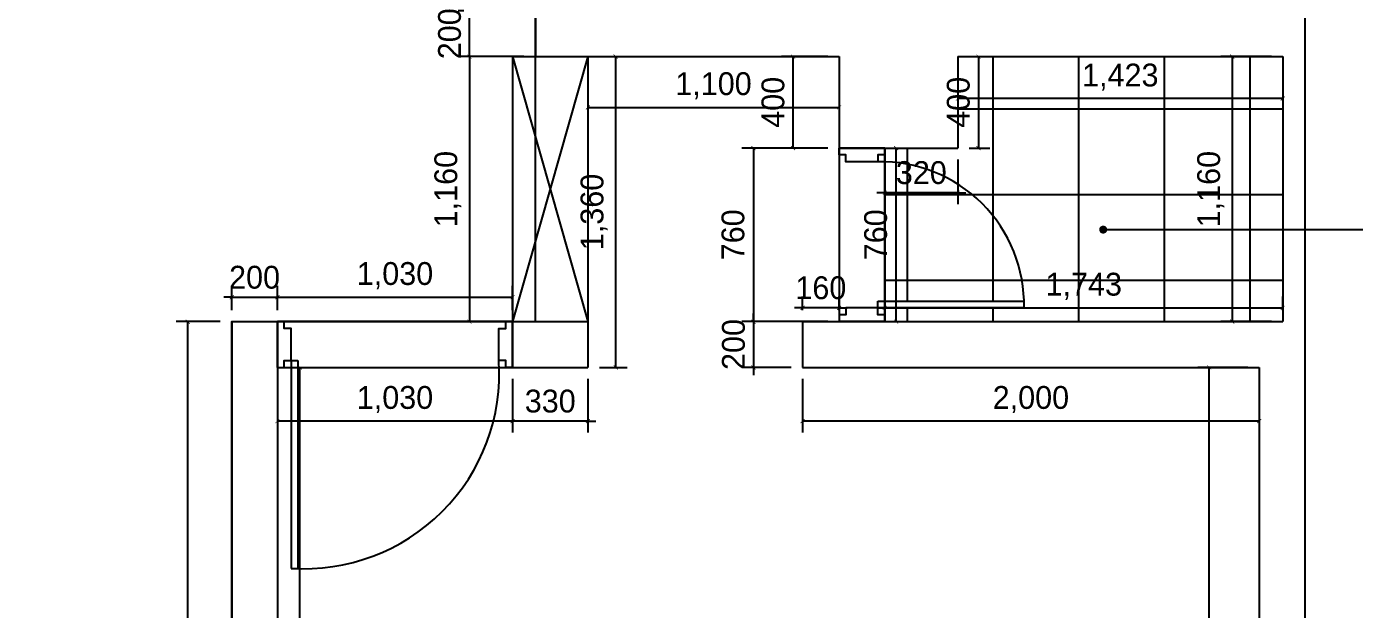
# Model space of a CAD drawing. Header units: inches. Extents: x 4138 to 127072, y -26315 to 43858.
# Drawn here: x 43270 to 49086, y 31873 to 34425 of the extents above; entities that cross this region are included whole.
import ezdxf

# ---------------------------------------------------------------- set-up
doc = ezdxf.new("R2010")
doc.units = ezdxf.units.IN
doc.header["$LTSCALE"] = 50
doc.header["$MEASUREMENT"] = 0
for name, color, linetype in [('02-WAL', 2, 'Continuous'), ('04-WIN', 4, 'Continuous'), ('06-FUR', 6, 'Continuous'), ('07-DIM WAL', 5, 'Continuous'), ('08-HAT', 8, 'Continuous'), ('253', 253, 'Continuous'), ('도면층2', 2, 'Continuous'), ('도면층4', 4, 'Continuous'), ('도면층5', 5, 'Continuous')]:
    doc.layers.add(name, color=color, linetype=linetype)
doc.styles.add('마감재', font='stylu.ttf')
doc.dimstyles.new('벽치수 Copy of DIM-50', dxfattribs={"dimscale": 50, "dimtxt": 2, "dimasz": 0.7, "dimexe": 1, "dimexo": 1, "dimgap": 0.7, "dimtad": 1, "dimdec": 0, "dimzin": 1, "dimdsep": 46, "dimlunit": 6, "dimtxsty": '마감재', "dimblk": 'ARCHTICK', "dimcen": -0.09, "dimclrd": 256, "dimclre": 256, "dimclrt": 3, "dimadec": 0, "dimazin": 0, "dimtfac": 1, "dimtdec": 0, "dimtix": 1, "dimtmove": 2, "dimatfit": 0, "dimldrblk": 'ARCHTICK', "dimfxl": 1, "dimtolj": 1, "dimtzin": 0, "dimarcsym": 0})

# ---------------------------------------------------------------- blocks, each defined once
blk = doc.blocks.new('_ARCHTICK')
at = {"color": 0, "linetype": 'ByBlock', "const_width": 0.075}
blk.add_lwpolyline([(-0.25, -0.25), (0.25, 0.25)], dxfattribs=at)
blk = doc.blocks.new('*D118')
at = {"layer": '07-DIM WAL', "lineweight": -2, "transparency": 16777216}
for p, q in [((44118.9, 33133), (43926.1, 33133)), ((43976.1, 28945), (43976.1, 33133)), ((44118.9, 28945), (43926.1, 28945))]:
    blk.add_line(p, q, dxfattribs=at)
at = {"layer": 'Defpoints', "color": 0, "transparency": 16777216}
for p in [(43976.1, 33133), (44168.9, 33133), (44168.9, 28945)]:
    blk.add_point(p, dxfattribs=at)
at = {"layer": '07-DIM WAL', "lineweight": -2, "transparency": 16777216, "xscale": 35, "yscale": 35, "zscale": 35}
for p, rotation in [((43976.1, 33133), 90), ((43976.1, 28945), 270)]:
    blk.add_blockref('_ARCHTICK', p, dxfattribs=dict(at, rotation=rotation))
at = {"layer": '07-DIM WAL', "color": 3, "transparency": 16777216, "insert": (43882.1, 31039), "char_height": 100, "attachment_point": 5, "rotation": 90, "style": '마감재'}
blk.add_mtext('\\A1;4,188', dxfattribs=at)
blk = doc.blocks.new('*D119')
at = {"layer": '07-DIM WAL', "lineweight": -2, "transparency": 16777216}
for p, q in [((44168.9, 33183), (44168.9, 33289.9)), ((44368.9, 33183), (44368.9, 33289.9)), ((44168.9, 33239.9), (44133.9, 33239.9)), ((44168.9, 33239.9), (44368.9, 33239.9)), ((44368.9, 33239.9), (44403.9, 33239.9))]:
    blk.add_line(p, q, dxfattribs=at)
at = {"layer": 'Defpoints', "color": 0, "transparency": 16777216}
for p in [(44368.9, 33239.9), (44168.9, 33133), (44368.9, 33133)]:
    blk.add_point(p, dxfattribs=at)
at = {"layer": '07-DIM WAL', "lineweight": -2, "transparency": 16777216, "xscale": 35, "yscale": 35, "zscale": 35}
blk.add_blockref('_ARCHTICK', (44168.9, 33239.9), dxfattribs=at)
at = {"layer": '07-DIM WAL', "lineweight": -2, "transparency": 16777216, "xscale": 35, "yscale": 35, "zscale": 35, "rotation": 180}
blk.add_blockref('_ARCHTICK', (44368.9, 33239.9), dxfattribs=at)
at = {"layer": '07-DIM WAL', "color": 3, "transparency": 16777216, "insert": (44268.9, 33326.7), "char_height": 100, "attachment_point": 5, "style": '마감재'}
blk.add_mtext('\\A1;200', dxfattribs=at)
blk = doc.blocks.new('*D120')
at = {"layer": '07-DIM WAL', "lineweight": -2, "transparency": 16777216}
for p, q in [((44368.9, 33183), (44368.9, 33289.9)), ((45398.9, 33183), (45398.9, 33289.9)), ((44368.9, 33239.9), (45398.9, 33239.9))]:
    blk.add_line(p, q, dxfattribs=at)
at = {"layer": 'Defpoints', "color": 0, "transparency": 16777216}
for p in [(45398.9, 33239.9), (44368.9, 33133), (45398.9, 33133)]:
    blk.add_point(p, dxfattribs=at)
at = {"layer": '07-DIM WAL', "lineweight": -2, "transparency": 16777216, "xscale": 35, "yscale": 35, "zscale": 35, "rotation": 180}
blk.add_blockref('_ARCHTICK', (44368.9, 33239.9), dxfattribs=at)
at = {"layer": '07-DIM WAL', "lineweight": -2, "transparency": 16777216, "xscale": 35, "yscale": 35, "zscale": 35}
blk.add_blockref('_ARCHTICK', (45398.9, 33239.9), dxfattribs=at)
at = {"layer": '07-DIM WAL', "color": 3, "transparency": 16777216, "insert": (44883.9, 33334.3), "char_height": 100, "attachment_point": 5, "style": '마감재'}
blk.add_mtext('\\A1;1,030', dxfattribs=at)
blk = doc.blocks.new('*D121')
at = {"layer": '07-DIM WAL', "lineweight": -2, "transparency": 16777216}
for p, q in [((45348.9, 34293), (45160.1, 34293)), ((45210.1, 34293), (45210.1, 33133)), ((45348.9, 33133), (45160.1, 33133))]:
    blk.add_line(p, q, dxfattribs=at)
at = {"layer": 'Defpoints', "color": 0, "transparency": 16777216}
for p in [(45398.9, 34293), (45210.1, 33133), (45398.9, 33133)]:
    blk.add_point(p, dxfattribs=at)
at = {"layer": '07-DIM WAL', "lineweight": -2, "transparency": 16777216, "xscale": 35, "yscale": 35, "zscale": 35}
for p, rotation in [((45210.1, 34293), 90), ((45210.1, 33133), 270)]:
    blk.add_blockref('_ARCHTICK', p, dxfattribs=dict(at, rotation=rotation))
at = {"layer": '07-DIM WAL', "color": 3, "transparency": 16777216, "insert": (45115.7, 33713), "char_height": 100, "attachment_point": 5, "rotation": 90, "style": '마감재'}
blk.add_mtext('\\A1;1,160', dxfattribs=at)
blk = doc.blocks.new('*D122')
at = {"layer": '07-DIM WAL', "lineweight": -2, "transparency": 16777216}
for p, q in [((45448.9, 34493), (45160.1, 34493)), ((45210.1, 34493), (45210.1, 34528)), ((45210.1, 34293), (45210.1, 34493)), ((45448.9, 34293), (45160.1, 34293)), ((45210.1, 34293), (45210.1, 34258))]:
    blk.add_line(p, q, dxfattribs=at)
at = {"layer": 'Defpoints', "color": 0, "transparency": 16777216}
for p in [(45210.1, 34493), (45498.9, 34493), (45498.9, 34293)]:
    blk.add_point(p, dxfattribs=at)
at = {"layer": '07-DIM WAL', "lineweight": -2, "transparency": 16777216, "xscale": 35, "yscale": 35, "zscale": 35}
for p, rotation in [((45210.1, 34493), 270), ((45210.1, 34293), 90)]:
    blk.add_blockref('_ARCHTICK', p, dxfattribs=dict(at, rotation=rotation))
at = {"layer": '07-DIM WAL', "color": 3, "transparency": 16777216, "insert": (45123.3, 34393), "char_height": 100, "attachment_point": 5, "rotation": 90, "style": '마감재'}
blk.add_mtext('\\A1;200', dxfattribs=at)
blk = doc.blocks.new('*D151')
at = {"layer": '07-DIM WAL', "lineweight": -2, "transparency": 16777216}
for p, q in [((48618.9, 32933), (48399.6, 32933)), ((48449.6, 29285), (48449.6, 32933)), ((48618.9, 29285), (48399.6, 29285))]:
    blk.add_line(p, q, dxfattribs=at)
at = {"layer": 'Defpoints', "color": 0, "transparency": 16777216}
for p in [(48449.6, 32933), (48668.9, 32933), (48668.9, 29285)]:
    blk.add_point(p, dxfattribs=at)
at = {"layer": '07-DIM WAL', "lineweight": -2, "transparency": 16777216, "xscale": 35, "yscale": 35, "zscale": 35}
for p, rotation in [((48449.6, 32933), 90), ((48449.6, 29285), 270)]:
    blk.add_blockref('_ARCHTICK', p, dxfattribs=dict(at, rotation=rotation))
at = {"layer": '07-DIM WAL', "color": 3, "transparency": 16777216, "insert": (48355.6, 31109), "char_height": 100, "attachment_point": 5, "rotation": 90, "style": '마감재'}
blk.add_mtext('\\A1;3,648', dxfattribs=at)
blk = doc.blocks.new('*D152')
at = {"layer": '07-DIM WAL', "lineweight": -2, "transparency": 16777216}
for p, q in [((46668.9, 32883), (46668.9, 32647.6)), ((48668.9, 32883), (48668.9, 32647.6)), ((48668.9, 32697.6), (46668.9, 32697.6))]:
    blk.add_line(p, q, dxfattribs=at)
at = {"layer": 'Defpoints', "color": 0, "transparency": 16777216}
for p in [(46668.9, 32933), (48668.9, 32933), (46668.9, 32697.6)]:
    blk.add_point(p, dxfattribs=at)
at = {"layer": '07-DIM WAL', "lineweight": -2, "transparency": 16777216, "xscale": 35, "yscale": 35, "zscale": 35, "rotation": 180}
blk.add_blockref('_ARCHTICK', (46668.9, 32697.6), dxfattribs=at)
at = {"layer": '07-DIM WAL', "lineweight": -2, "transparency": 16777216, "xscale": 35, "yscale": 35, "zscale": 35}
blk.add_blockref('_ARCHTICK', (48668.9, 32697.6), dxfattribs=at)
at = {"layer": '07-DIM WAL', "color": 3, "transparency": 16777216, "insert": (47668.9, 32791.9), "char_height": 100, "attachment_point": 5, "style": '마감재'}
blk.add_mtext('\\A1;2,000', dxfattribs=at)
blk = doc.blocks.new('*D153')
at = {"layer": '07-DIM WAL', "lineweight": -2, "transparency": 16777216}
for p, q in [((46453.5, 33133), (46453.5, 33168)), ((46618.9, 33133), (46403.5, 33133)), ((46453.5, 33133), (46453.5, 32933)), ((46618.9, 32933), (46403.5, 32933)), ((46453.5, 32933), (46453.5, 32898))]:
    blk.add_line(p, q, dxfattribs=at)
at = {"layer": 'Defpoints', "color": 0, "transparency": 16777216}
for p in [(46668.9, 33133), (46453.5, 32933), (46668.9, 32933)]:
    blk.add_point(p, dxfattribs=at)
at = {"layer": '07-DIM WAL', "lineweight": -2, "transparency": 16777216, "xscale": 35, "yscale": 35, "zscale": 35}
for p, rotation in [((46453.5, 33133), 270), ((46453.5, 32933), 90)]:
    blk.add_blockref('_ARCHTICK', p, dxfattribs=dict(at, rotation=rotation))
at = {"layer": '07-DIM WAL', "color": 3, "transparency": 16777216, "insert": (46366.7, 33033), "char_height": 100, "attachment_point": 5, "rotation": 90, "style": '마감재'}
blk.add_mtext('\\A1;200', dxfattribs=at)
blk = doc.blocks.new('*D154')
at = {"layer": '07-DIM WAL', "lineweight": -2, "transparency": 16777216}
for p, q in [((46668.9, 33183), (46668.9, 33243.4)), ((46828.9, 33183), (46828.9, 33243.4)), ((46668.9, 33193.4), (46633.9, 33193.4)), ((46828.9, 33193.4), (46668.9, 33193.4)), ((46828.9, 33193.4), (46863.9, 33193.4))]:
    blk.add_line(p, q, dxfattribs=at)
at = {"layer": 'Defpoints', "color": 0, "transparency": 16777216}
for p in [(46668.9, 33193.4), (46668.9, 33133), (46828.9, 33133)]:
    blk.add_point(p, dxfattribs=at)
at = {"layer": '07-DIM WAL', "lineweight": -2, "transparency": 16777216, "xscale": 35, "yscale": 35, "zscale": 35}
blk.add_blockref('_ARCHTICK', (46668.9, 33193.4), dxfattribs=at)
at = {"layer": '07-DIM WAL', "lineweight": -2, "transparency": 16777216, "xscale": 35, "yscale": 35, "zscale": 35, "rotation": 180}
blk.add_blockref('_ARCHTICK', (46828.9, 33193.4), dxfattribs=at)
at = {"layer": '07-DIM WAL', "color": 3, "transparency": 16777216, "insert": (46748.9, 33280.7), "char_height": 100, "attachment_point": 5, "style": '마감재'}
blk.add_mtext('\\A1;160', dxfattribs=at)
blk = doc.blocks.new('*D155')
at = {"layer": '07-DIM WAL', "lineweight": -2, "transparency": 16777216}
for p, q in [((47028.9, 33183), (47028.9, 33243.6)), ((48771.9, 33183), (48771.9, 33243.6)), ((47028.9, 33193.6), (48771.9, 33193.6))]:
    blk.add_line(p, q, dxfattribs=at)
at = {"layer": 'Defpoints', "color": 0, "transparency": 16777216}
for p in [(48771.9, 33193.6), (47028.9, 33133), (48771.9, 33133)]:
    blk.add_point(p, dxfattribs=at)
at = {"layer": '07-DIM WAL', "lineweight": -2, "transparency": 16777216, "xscale": 35, "yscale": 35, "zscale": 35, "rotation": 180}
blk.add_blockref('_ARCHTICK', (47028.9, 33193.6), dxfattribs=at)
at = {"layer": '07-DIM WAL', "lineweight": -2, "transparency": 16777216, "xscale": 35, "yscale": 35, "zscale": 35}
blk.add_blockref('_ARCHTICK', (48771.9, 33193.6), dxfattribs=at)
at = {"layer": '07-DIM WAL', "color": 3, "transparency": 16777216, "insert": (47900.4, 33287.6), "char_height": 100, "attachment_point": 5, "style": '마감재'}
blk.add_mtext('\\A1;1,743', dxfattribs=at)
blk = doc.blocks.new('*D156')
at = {"layer": '07-DIM WAL', "lineweight": -2, "transparency": 16777216}
for p, q in [((48721.9, 34293), (48500.9, 34293)), ((48550.9, 34293), (48550.9, 33133)), ((48721.9, 33133), (48500.9, 33133))]:
    blk.add_line(p, q, dxfattribs=at)
at = {"layer": 'Defpoints', "color": 0, "transparency": 16777216}
for p in [(48771.9, 34293), (48550.9, 33133), (48771.9, 33133)]:
    blk.add_point(p, dxfattribs=at)
at = {"layer": '07-DIM WAL', "lineweight": -2, "transparency": 16777216, "xscale": 35, "yscale": 35, "zscale": 35}
for p, rotation in [((48550.9, 34293), 90), ((48550.9, 33133), 270)]:
    blk.add_blockref('_ARCHTICK', p, dxfattribs=dict(at, rotation=rotation))
at = {"layer": '07-DIM WAL', "color": 3, "transparency": 16777216, "insert": (48456.5, 33713), "char_height": 100, "attachment_point": 5, "rotation": 90, "style": '마감재'}
blk.add_mtext('\\A1;1,160', dxfattribs=at)
blk = doc.blocks.new('*D157')
at = {"layer": '07-DIM WAL', "lineweight": -2, "transparency": 16777216}
for p, q in [((47348.9, 34243), (47348.9, 34059.1)), ((48771.9, 34243), (48771.9, 34059.1)), ((48771.9, 34109.1), (47348.9, 34109.1))]:
    blk.add_line(p, q, dxfattribs=at)
at = {"layer": 'Defpoints', "color": 0, "transparency": 16777216}
for p in [(47348.9, 34293), (48771.9, 34293), (47348.9, 34109.1)]:
    blk.add_point(p, dxfattribs=at)
at = {"layer": '07-DIM WAL', "lineweight": -2, "transparency": 16777216, "xscale": 35, "yscale": 35, "zscale": 35, "rotation": 180}
blk.add_blockref('_ARCHTICK', (47348.9, 34109.1), dxfattribs=at)
at = {"layer": '07-DIM WAL', "lineweight": -2, "transparency": 16777216, "xscale": 35, "yscale": 35, "zscale": 35}
blk.add_blockref('_ARCHTICK', (48771.9, 34109.1), dxfattribs=at)
at = {"layer": '07-DIM WAL', "color": 3, "transparency": 16777216, "insert": (48060.4, 34203.1), "char_height": 100, "attachment_point": 5, "style": '마감재'}
blk.add_mtext('\\A1;1,423', dxfattribs=at)
blk = doc.blocks.new('*D158')
at = {"layer": '07-DIM WAL', "lineweight": -2, "transparency": 16777216}
for p, q in [((47398.9, 34293), (47489, 34293)), ((47439, 34293), (47439, 33893)), ((47398.9, 33893), (47489, 33893))]:
    blk.add_line(p, q, dxfattribs=at)
at = {"layer": 'Defpoints', "color": 0, "transparency": 16777216}
for p in [(47348.9, 34293), (47348.9, 33893), (47439, 33893)]:
    blk.add_point(p, dxfattribs=at)
at = {"layer": '07-DIM WAL', "lineweight": -2, "transparency": 16777216, "xscale": 35, "yscale": 35, "zscale": 35}
for p, rotation in [((47439, 34293), 90), ((47439, 33893), 270)]:
    blk.add_blockref('_ARCHTICK', p, dxfattribs=dict(at, rotation=rotation))
at = {"layer": '07-DIM WAL', "color": 3, "transparency": 16777216, "insert": (47351.4, 34093), "char_height": 100, "attachment_point": 5, "rotation": 90, "style": '마감재'}
blk.add_mtext('\\A1;400', dxfattribs=at)
blk = doc.blocks.new('*D159')
at = {"layer": '07-DIM WAL', "lineweight": -2, "transparency": 16777216}
for p, q in [((47028.9, 33843), (47028.9, 33647.5)), ((47348.9, 33843), (47348.9, 33647.5)), ((47028.9, 33697.5), (46993.9, 33697.5)), ((47348.9, 33697.5), (47028.9, 33697.5)), ((47348.9, 33697.5), (47383.9, 33697.5))]:
    blk.add_line(p, q, dxfattribs=at)
at = {"layer": 'Defpoints', "color": 0, "transparency": 16777216}
for p in [(47028.9, 33893), (47348.9, 33893), (47028.9, 33697.5)]:
    blk.add_point(p, dxfattribs=at)
at = {"layer": '07-DIM WAL', "lineweight": -2, "transparency": 16777216, "xscale": 35, "yscale": 35, "zscale": 35}
blk.add_blockref('_ARCHTICK', (47028.9, 33697.5), dxfattribs=at)
at = {"layer": '07-DIM WAL', "lineweight": -2, "transparency": 16777216, "xscale": 35, "yscale": 35, "zscale": 35, "rotation": 180}
blk.add_blockref('_ARCHTICK', (47348.9, 33697.5), dxfattribs=at)
at = {"layer": '07-DIM WAL', "color": 3, "transparency": 16777216, "insert": (47188.9, 33784.7), "char_height": 100, "attachment_point": 5, "style": '마감재'}
blk.add_mtext('\\A1;320', dxfattribs=at)
blk = doc.blocks.new('*D160')
at = {"layer": '07-DIM WAL', "lineweight": -2, "transparency": 16777216}
for p, q in [((47078.4, 33133), (47078.4, 33893)), ((47078.9, 33893), (47128.4, 33893)), ((47078.9, 33133), (47128.4, 33133))]:
    blk.add_line(p, q, dxfattribs=at)
at = {"layer": 'Defpoints', "color": 0, "transparency": 16777216}
for p in [(47028.9, 33893), (47078.4, 33893), (47028.9, 33133)]:
    blk.add_point(p, dxfattribs=at)
at = {"layer": '07-DIM WAL', "lineweight": -2, "transparency": 16777216, "xscale": 35, "yscale": 35, "zscale": 35}
for p, rotation in [((47078.4, 33893), 90), ((47078.4, 33133), 270)]:
    blk.add_blockref('_ARCHTICK', p, dxfattribs=dict(at, rotation=rotation))
at = {"layer": '07-DIM WAL', "color": 3, "transparency": 16777216, "insert": (46989.4, 33513), "char_height": 100, "attachment_point": 5, "rotation": 90, "style": '마감재'}
blk.add_mtext('\\A1;760', dxfattribs=at)
blk = doc.blocks.new('*D161')
at = {"layer": '07-DIM WAL', "lineweight": -2, "transparency": 16777216}
for p, q in [((46778.9, 34293), (46577.3, 34293)), ((46627.3, 33893), (46627.3, 34293)), ((46778.9, 33893), (46577.3, 33893))]:
    blk.add_line(p, q, dxfattribs=at)
at = {"layer": 'Defpoints', "color": 0, "transparency": 16777216}
for p in [(46627.3, 34293), (46828.9, 34293), (46828.9, 33893)]:
    blk.add_point(p, dxfattribs=at)
at = {"layer": '07-DIM WAL', "lineweight": -2, "transparency": 16777216, "xscale": 35, "yscale": 35, "zscale": 35}
for p, rotation in [((46627.3, 34293), 90), ((46627.3, 33893), 270)]:
    blk.add_blockref('_ARCHTICK', p, dxfattribs=dict(at, rotation=rotation))
at = {"layer": '07-DIM WAL', "color": 3, "transparency": 16777216, "insert": (46539.7, 34093), "char_height": 100, "attachment_point": 5, "rotation": 90, "style": '마감재'}
blk.add_mtext('\\A1;400', dxfattribs=at)
blk = doc.blocks.new('*D162')
at = {"layer": '07-DIM WAL', "lineweight": -2, "transparency": 16777216}
for p, q in [((46778.9, 33893), (46403.5, 33893)), ((46453.5, 33893), (46453.5, 33133)), ((46778.9, 33133), (46403.5, 33133))]:
    blk.add_line(p, q, dxfattribs=at)
at = {"layer": 'Defpoints', "color": 0, "transparency": 16777216}
for p in [(46828.9, 33893), (46453.5, 33133), (46828.9, 33133)]:
    blk.add_point(p, dxfattribs=at)
at = {"layer": '07-DIM WAL', "lineweight": -2, "transparency": 16777216, "xscale": 35, "yscale": 35, "zscale": 35}
for p, rotation in [((46453.5, 33893), 90), ((46453.5, 33133), 270)]:
    blk.add_blockref('_ARCHTICK', p, dxfattribs=dict(at, rotation=rotation))
at = {"layer": '07-DIM WAL', "color": 3, "transparency": 16777216, "insert": (46364.5, 33513), "char_height": 100, "attachment_point": 5, "rotation": 90, "style": '마감재'}
blk.add_mtext('\\A1;760', dxfattribs=at)
blk = doc.blocks.new('*D163')
at = {"layer": '07-DIM WAL', "lineweight": -2, "transparency": 16777216}
for p, q in [((45728.9, 34243), (45728.9, 34021)), ((46828.9, 34243), (46828.9, 34021)), ((45728.9, 34071), (46828.9, 34071))]:
    blk.add_line(p, q, dxfattribs=at)
at = {"layer": 'Defpoints', "color": 0, "transparency": 16777216}
for p in [(45728.9, 34293), (46828.9, 34293), (46828.9, 34071)]:
    blk.add_point(p, dxfattribs=at)
at = {"layer": '07-DIM WAL', "lineweight": -2, "transparency": 16777216, "xscale": 35, "yscale": 35, "zscale": 35, "rotation": 180}
blk.add_blockref('_ARCHTICK', (45728.9, 34071), dxfattribs=at)
at = {"layer": '07-DIM WAL', "lineweight": -2, "transparency": 16777216, "xscale": 35, "yscale": 35, "zscale": 35}
blk.add_blockref('_ARCHTICK', (46828.9, 34071), dxfattribs=at)
at = {"layer": '07-DIM WAL', "color": 3, "transparency": 16777216, "insert": (46278.9, 34165.4), "char_height": 100, "attachment_point": 5, "style": '마감재'}
blk.add_mtext('\\A1;1,100', dxfattribs=at)
blk = doc.blocks.new('*D164')
at = {"layer": '07-DIM WAL', "lineweight": -2, "transparency": 16777216}
for p, q in [((45778.9, 34293), (45900.4, 34293)), ((45850.4, 32933), (45850.4, 34293)), ((45778.9, 32933), (45900.4, 32933))]:
    blk.add_line(p, q, dxfattribs=at)
at = {"layer": 'Defpoints', "color": 0, "transparency": 16777216}
for p in [(45728.9, 34293), (45850.4, 34293), (45728.9, 32933)]:
    blk.add_point(p, dxfattribs=at)
at = {"layer": '07-DIM WAL', "lineweight": -2, "transparency": 16777216, "xscale": 35, "yscale": 35, "zscale": 35}
for p, rotation in [((45850.4, 34293), 90), ((45850.4, 32933), 270)]:
    blk.add_blockref('_ARCHTICK', p, dxfattribs=dict(at, rotation=rotation))
at = {"layer": '07-DIM WAL', "color": 3, "transparency": 16777216, "insert": (45756, 33613), "char_height": 100, "attachment_point": 5, "rotation": 90, "style": '마감재'}
blk.add_mtext('\\A1;1,360', dxfattribs=at)
blk = doc.blocks.new('*D165')
at = {"layer": '07-DIM WAL', "lineweight": -2, "transparency": 16777216}
for p, q in [((45398.9, 32883), (45398.9, 32647.6)), ((45728.9, 32883), (45728.9, 32647.6)), ((45398.9, 32697.6), (45363.9, 32697.6)), ((45728.9, 32697.6), (45398.9, 32697.6)), ((45728.9, 32697.6), (45763.9, 32697.6))]:
    blk.add_line(p, q, dxfattribs=at)
at = {"layer": 'Defpoints', "color": 0, "transparency": 16777216}
for p in [(45398.9, 32933), (45728.9, 32933), (45398.9, 32697.6)]:
    blk.add_point(p, dxfattribs=at)
at = {"layer": '07-DIM WAL', "lineweight": -2, "transparency": 16777216, "xscale": 35, "yscale": 35, "zscale": 35}
blk.add_blockref('_ARCHTICK', (45398.9, 32697.6), dxfattribs=at)
at = {"layer": '07-DIM WAL', "lineweight": -2, "transparency": 16777216, "xscale": 35, "yscale": 35, "zscale": 35, "rotation": 180}
blk.add_blockref('_ARCHTICK', (45728.9, 32697.6), dxfattribs=at)
at = {"layer": '07-DIM WAL', "color": 3, "transparency": 16777216, "insert": (45563.9, 32784.7), "char_height": 100, "attachment_point": 5, "style": '마감재'}
blk.add_mtext('\\A1;330', dxfattribs=at)
blk = doc.blocks.new('*D166')
at = {"layer": '07-DIM WAL', "lineweight": -2, "transparency": 16777216}
for p, q in [((44368.9, 32883), (44368.9, 32647.6)), ((45398.9, 32883), (45398.9, 32647.6)), ((45398.9, 32697.6), (44368.9, 32697.6))]:
    blk.add_line(p, q, dxfattribs=at)
at = {"layer": 'Defpoints', "color": 0, "transparency": 16777216}
for p in [(44368.9, 32933), (45398.9, 32933), (44368.9, 32697.6)]:
    blk.add_point(p, dxfattribs=at)
at = {"layer": '07-DIM WAL', "lineweight": -2, "transparency": 16777216, "xscale": 35, "yscale": 35, "zscale": 35, "rotation": 180}
blk.add_blockref('_ARCHTICK', (44368.9, 32697.6), dxfattribs=at)
at = {"layer": '07-DIM WAL', "lineweight": -2, "transparency": 16777216, "xscale": 35, "yscale": 35, "zscale": 35}
blk.add_blockref('_ARCHTICK', (45398.9, 32697.6), dxfattribs=at)
at = {"layer": '07-DIM WAL', "color": 3, "transparency": 16777216, "insert": (44883.9, 32791.9), "char_height": 100, "attachment_point": 5, "style": '마감재'}
blk.add_mtext('\\A1;1,030', dxfattribs=at)
blk = doc.blocks.new('*D167')
at = {"layer": '07-DIM WAL', "lineweight": -2, "transparency": 16777216}
for p, q in [((44418.9, 32933), (44516.7, 32933)), ((44466.7, 29285), (44466.7, 32933)), ((44418.9, 29285), (44516.7, 29285))]:
    blk.add_line(p, q, dxfattribs=at)
at = {"layer": 'Defpoints', "color": 0, "transparency": 16777216}
for p in [(44368.9, 32933), (44466.7, 32933), (44368.9, 29285)]:
    blk.add_point(p, dxfattribs=at)
at = {"layer": '07-DIM WAL', "lineweight": -2, "transparency": 16777216, "xscale": 35, "yscale": 35, "zscale": 35}
for p, rotation in [((44466.7, 32933), 90), ((44466.7, 29285), 270)]:
    blk.add_blockref('_ARCHTICK', p, dxfattribs=dict(at, rotation=rotation))
at = {"layer": '07-DIM WAL', "color": 3, "transparency": 16777216, "insert": (44372.7, 31109), "char_height": 100, "attachment_point": 5, "rotation": 90, "style": '마감재'}
blk.add_mtext('\\A1;3,648', dxfattribs=at)

msp = doc.modelspace()

# ---------------------------------------------------------------- hatches: boundary and pattern name
at = {"layer": '08-HAT'}
h = msp.add_hatch(dxfattribs=at)
h.set_pattern_fill('NET', color=256, scale=3000, angle=-90)
h.set_pattern_definition([(270, (35878.4, 82064.54), (375, -7e-14), []), (360, (35878.4, 82064.54), (9e-14, 375), [])])
h.paths.add_polyline_path([(48771.9, 33133), (48771.9, 34293), (47348.9, 34293), (47348.9, 33893), (47028.9, 33893), (47028.9, 33863), (47028.9, 33832.9, -0.398654), (47638.8, 33223), (47639.4, 33223), (47639.4, 33193), (47028.9, 33193), (47028.9, 33133)])
h.paths.add_polyline_path([(47638.8, 33223, 0.398654), (47028.9, 33832.9), (47028.9, 33223)], flags=17)

# ---------------------------------------------------------------- linework, layer by layer
at = {"layer": '02-WAL'}
for p, q in [((48868.9, 39173), (48868.9, 27045)), ((45498.9, 37243), (45498.9, 34293)), ((45498.9, 34293), (46828.9, 34293)), ((46828.9, 34293), (46828.9, 33133)), ((47348.9, 34293), (47348.9, 33893)), ((47348.9, 34293), (48771.9, 34293)), ((48771.9, 34293), (48771.9, 33133)), ((46828.9, 33893), (47028.9, 33893)), ((47028.9, 33893), (47028.9, 33133)), ((47028.9, 33893), (47348.9, 33893)), ((44168.9, 33133), (44168.9, 27245)), ((44168.9, 33133), (45728.9, 33133)), ((44368.9, 33133), (44368.9, 29285)), ((45398.9, 33133), (45398.9, 32933)), ((45728.9, 33133), (45728.9, 32933)), ((46668.9, 33133), (46828.9, 33133)), ((46668.9, 33133), (46668.9, 32933)), ((46828.9, 33133), (47028.9, 33133)), ((47028.9, 33133), (48771.9, 33133)), ((44368.9, 32933), (45728.9, 32933)), ((46668.9, 32933), (48668.9, 32933)), ((48668.9, 32933), (48668.9, 29285))]:
    msp.add_line(p, q, dxfattribs=at)
at = {"layer": '04-WIN'}
msp.add_line((47638.9, 33193), (46998.9, 33193), dxfattribs=at)
at = {"layer": '06-FUR'}
for p, q in [((45398.9, 34293), (45398.9, 33133)), ((45728.9, 34293), (45398.9, 33133)), ((45398.9, 34293), (45728.9, 33133)), ((45398.9, 34293), (45728.9, 34293)), ((45728.9, 34293), (45728.9, 33133))]:
    msp.add_line(p, q, dxfattribs=at)
at = {"layer": '07-DIM WAL'}
msp.add_lwpolyline([(45498.9, 37243), (41738.9, 37243), (41738.9, 34263), (37701.9, 34263), (37701.9, 32668), (38961.9, 32668), (38961.9, 27245), (44168.9, 27245), (44168.9, 33133), (45498.9, 33133), (45498.9, 37243)], dxfattribs=at)
at = {"layer": '도면층2'}
for p, q in [((47028.9, 33893), (46828.9, 33893)), ((44368.9, 32933), (44368.9, 33133)), ((45398.9, 32933), (45398.9, 33133)), ((47028.9, 33133), (46828.9, 33133))]:
    msp.add_line(p, q, dxfattribs=at)
at = {"layer": '도면층4'}
for p, q in [((46828.9, 33893), (46828.9, 33133)), ((47028.9, 33893), (46828.9, 33893)), ((47028.9, 33133), (47028.9, 33893)), ((46998.9, 33223), (47638.9, 33223)), ((46998.9, 33193), (46998.9, 33223)), ((47639.4, 33193), (47639.4, 33223)), ((46998.9, 33193), (47639.4, 33193)), ((45398.9, 33133), (44368.9, 33133)), ((44368.9, 33133), (44368.9, 32933)), ((44368.9, 32933), (44368.9, 33133)), ((45398.9, 32933), (45398.9, 33133)), ((46828.9, 33133), (47028.9, 33133)), ((47028.9, 33133), (46828.9, 33133)), ((44368.9, 32933), (45398.9, 32933)), ((44428.9, 32963), (44428.9, 32053)), ((44428.9, 32963), (44458.9, 32963)), ((44458.9, 32963), (44458.9, 32053.5)), ((44428.9, 32053), (44458.9, 32053))]:
    msp.add_line(p, q, dxfattribs=at)
for points in [[(47028.9, 33893), (47028.9, 33863), (46998.9, 33863), (46998.9, 33833), (46858.9, 33833), (46858.9, 33863), (46828.9, 33863), (46828.9, 33893), (47028.9, 33893)], [(47028.9, 33133), (47028.9, 33163), (46998.9, 33163), (46998.9, 33193), (46858.9, 33193), (46858.9, 33163), (46828.9, 33163), (46828.9, 33133), (47028.9, 33133)], [(44368.9, 32933), (44398.9, 32933), (44398.9, 32963), (44428.9, 32963), (44428.9, 33103), (44398.9, 33103), (44398.9, 33133), (44368.9, 33133), (44368.9, 32933)], [(45398.9, 32933), (45368.9, 32933), (45368.9, 32963), (45338.9, 32963), (45338.9, 33103), (45368.9, 33103), (45368.9, 33133), (45398.9, 33133), (45398.9, 32933)]]:
    msp.add_lwpolyline(points, dxfattribs=at)
at = {"layer": '도면층5'}
for centre, radius, start, end in [((47012.2, 33206.2), 626.9, 358.788, 91.212), ((44486.8, 32905.6), 854, 266.1116, 3.8534)]:
    msp.add_arc(centre, radius, start, end, dxfattribs=at)

# ---------------------------------------------------------------- dimensions: what is measured, and where the dimension line sits
at = {"layer": '07-DIM WAL'}
for base, p1, p2, picture, middle in [((45210.1, 34493), (45498.9, 34293), (45498.9, 34493), '*D122', (45123.3, 34393)), ((45210.1, 33133), (45398.9, 34293), (45398.9, 33133), '*D121', (45115.7, 33713)), ((45850.4, 34293), (45728.9, 32933), (45728.9, 34293), '*D164', (45756, 33613)), ((46627.3, 34293), (46828.9, 33893), (46828.9, 34293), '*D161', (46539.7, 34093)), ((47439, 33893), (47348.9, 34293), (47348.9, 33893), '*D158', (47351.4, 34093)), ((48550.9, 33133), (48771.9, 34293), (48771.9, 33133), '*D156', (48456.5, 33713)), ((46453.5, 33133), (46828.9, 33893), (46828.9, 33133), '*D162', (46364.5, 33513)), ((47078.4, 33893), (47028.9, 33133), (47028.9, 33893), '*D160', (46989.4, 33513)), ((46453.5, 32933), (46668.9, 33133), (46668.9, 32933), '*D153', (46366.7, 33033)), ((43976.1, 33133), (44168.9, 28945), (44168.9, 33133), '*D118', (43882.1, 31039)), ((44466.7, 32933), (44368.9, 29285), (44368.9, 32933), '*D167', (44372.7, 31109)), ((48449.6, 32933), (48668.9, 29285), (48668.9, 32933), '*D151', (48355.6, 31109))]:
    dim = msp.add_linear_dim(base=base, p1=p1, p2=p2, angle=270, dimstyle='벽치수 Copy of DIM-50', dxfattribs=at)
    dim.commit()
    dim.dimension.update_dxf_attribs({"geometry": picture, "text_midpoint": middle})
for base, p1, p2, picture, middle in [((46828.9, 34071), (45728.9, 34293), (46828.9, 34293), '*D163', (46278.9, 34165.4)), ((47348.9, 34109.1), (48771.9, 34293), (47348.9, 34293), '*D157', (48060.4, 34203.1)), ((47028.9, 33697.5), (47348.9, 33893), (47028.9, 33893), '*D159', (47188.9, 33784.7)), ((44368.9, 33239.9), (44168.9, 33133), (44368.9, 33133), '*D119', (44268.9, 33326.7)), ((45398.9, 33239.9), (44368.9, 33133), (45398.9, 33133), '*D120', (44883.9, 33334.3)), ((46668.9, 33193.4), (46828.9, 33133), (46668.9, 33133), '*D154', (46748.9, 33280.7)), ((48771.9, 33193.6), (47028.9, 33133), (48771.9, 33133), '*D155', (47900.4, 33287.6)), ((44368.9, 32697.6), (45398.9, 32933), (44368.9, 32933), '*D166', (44883.9, 32791.9)), ((45398.9, 32697.6), (45728.9, 32933), (45398.9, 32933), '*D165', (45563.9, 32784.7)), ((46668.9, 32697.6), (48668.9, 32933), (46668.9, 32933), '*D152', (47668.9, 32791.9))]:
    dim = msp.add_linear_dim(base=base, p1=p1, p2=p2, dimstyle='벽치수 Copy of DIM-50', dxfattribs=at)
    dim.commit()
    dim.dimension.update_dxf_attribs({"geometry": picture, "text_midpoint": middle})

# ---------------------------------------------------------------- leaders
at = {"layer": '253'}
msp.add_leader([(47985.5, 33535.8), (49177.8, 33535.8)], dimstyle='벽치수 Copy of DIM-50', override={"dimgap": 0.7, "dimtad": 0, "dimldrblk": 'Dot'}, dxfattribs=at)

doc.saveas('drawing.dxf')
